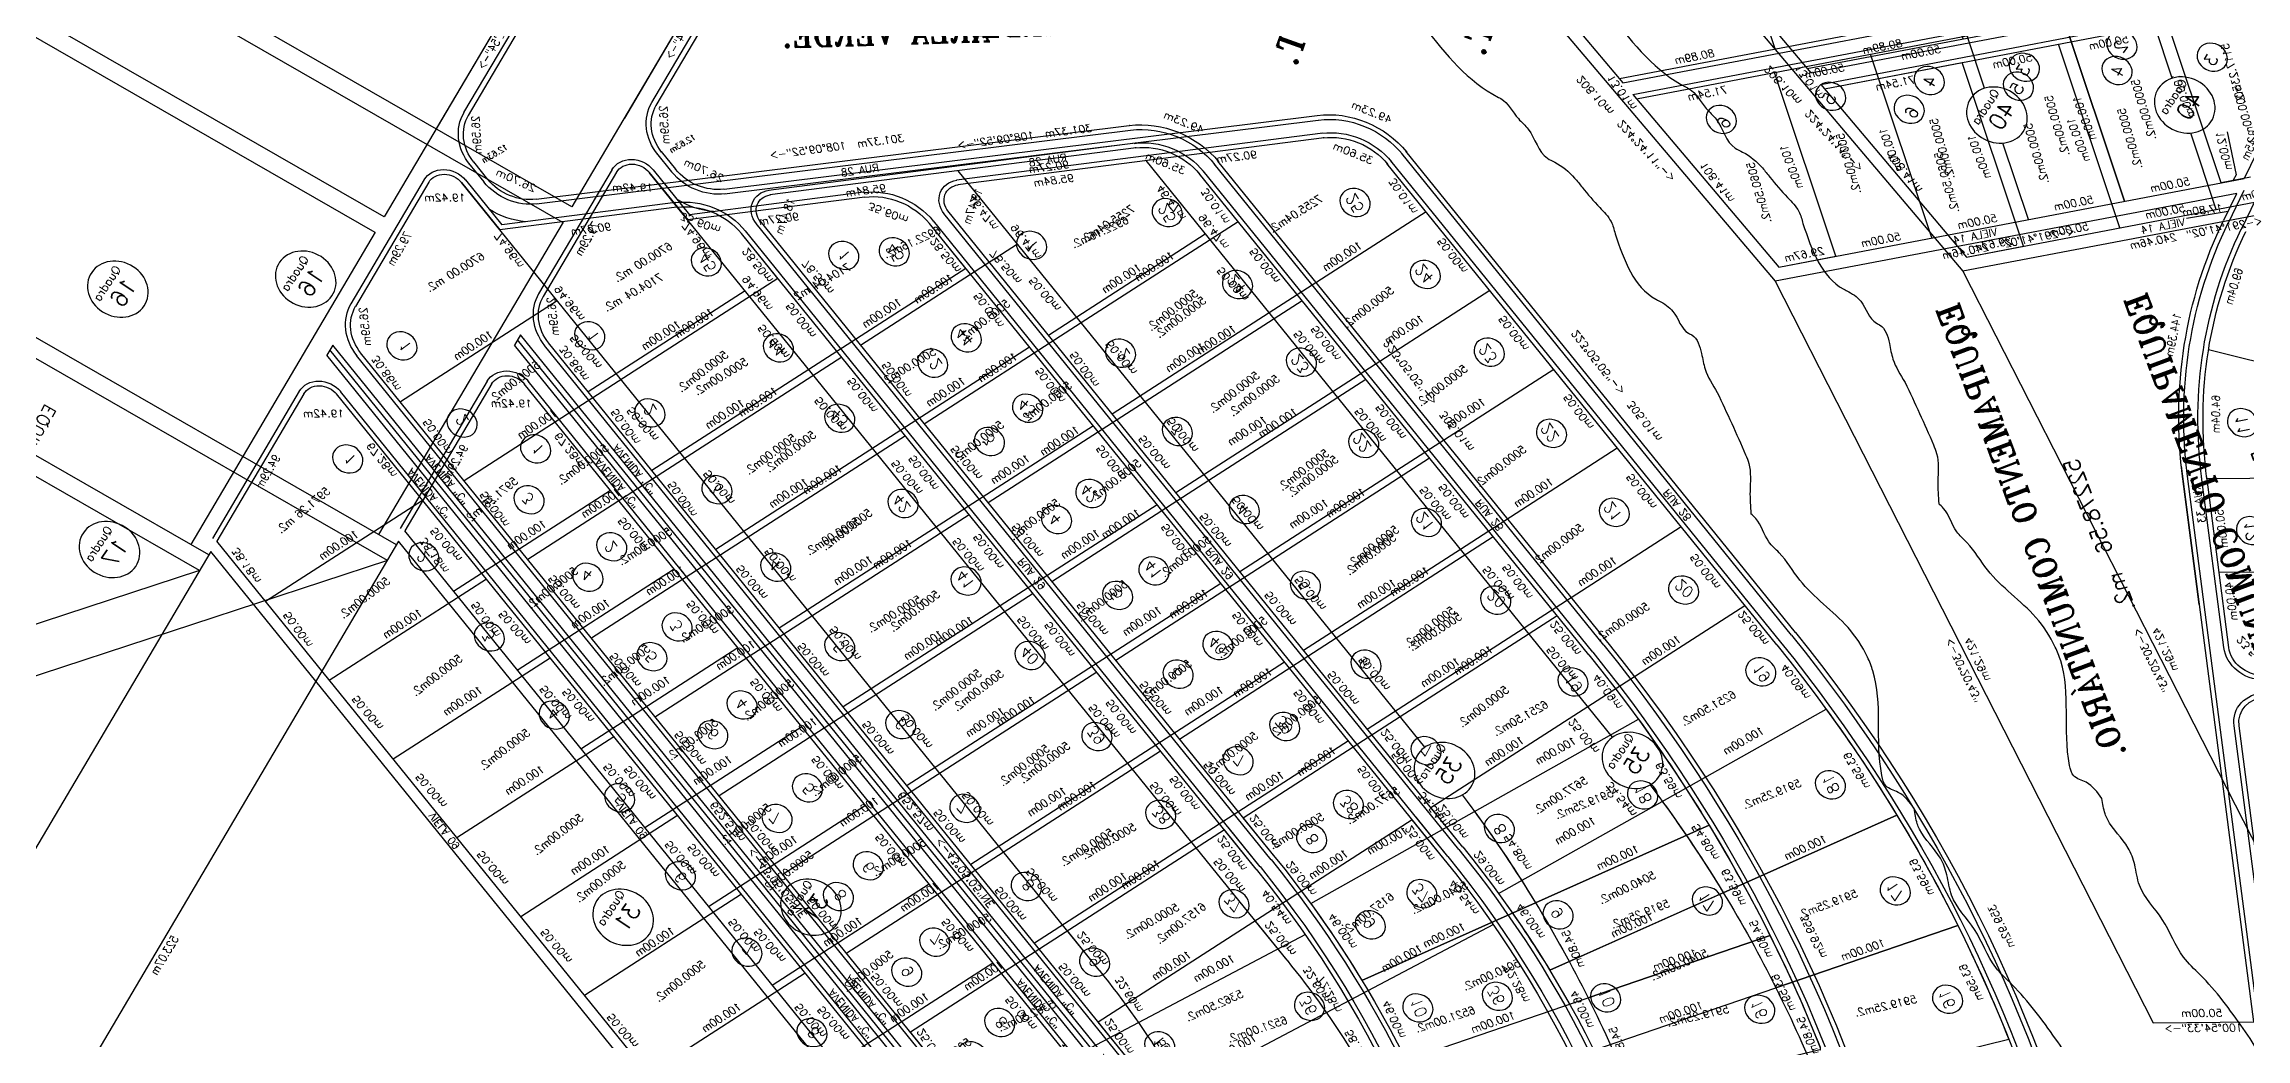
# Model space of a CAD drawing. Extents: x -23785941 to 8798891, y -8418521 to 21897894.
# Drawn here: x 3147011 to 3439344, y 4993012 to 5125031 of the extents above; entities that cross this region are included whole.
import ezdxf
from ezdxf.enums import TextEntityAlignment as Align

# ---------------------------------------------------------------- set-up
doc = ezdxf.new("R2010")
doc.units = 0
doc.header["$MEASUREMENT"] = 0
doc.header["$PDMODE"] = 34
doc.header["$PDSIZE"] = 1
doc.layers.get('0').update_dxf_attribs({"linetype": 'CONTINUOUS'})
for name, color, linetype in [('CALCADA', 3, 'CONTINUOUS'), ('LT', 6, 'CONTINUOUS'), ('REG60_100', 2, 'CONTINUOUS'), ('RUA', 1, 'CONTINUOUS'), ('TER_POLI', 5, 'CONTINUOUS'), ('VEGE', 102, 'CONTINUOUS'), ('VIEWPORT', 7, 'CONTINUOUS')]:
    doc.layers.add(name, color=color, linetype=linetype)
doc.styles.add('1_5MM', font='romans.shx', dxfattribs={"height": 6})
doc.styles.add('1MM', font='romans.shx', dxfattribs={"height": 4})
doc.styles.add('2MM', font='romans.shx', dxfattribs={"height": 8})
doc.styles.add('3MM', font='romans.shx', dxfattribs={"height": 12})

# ---------------------------------------------------------------- blocks, each defined once
blk = doc.blocks.new('A$C3D774E76')
for p, q in [((-24836.9, -1870.9), (-24855.2, -1471.3)), ((-24826.9, -1870.5), (-24845.2, -1470.9)), ((-25047.1, -1870.5), (-25064.9, -1480.9)), ((-25037.2, -1870.1), (-25054.9, -1480.5)), ((-24826.9, -1870.5), (-24653.4, -1722.9)), ((-25037.3, -1870.1), (-24837.4, -1860.9)), ((-25246.9, -1879.6), (-25047.1, -1870.5)), ((-25246.9, -1879.6), (-25103.9, -1873.1)), ((-24940.1, -1875.6), (-24845.8, -1871.3)), ((-24660.7, -2244.1), (-24845.8, -1871.3)), ((-24647.3, -2257.5), (-24839.2, -1871)), ((-25460.3, -1899.4), (-25118.1, -1883.8)), ((-25075.5, -1881.8), (-24995.9, -1878.2)), ((-25075.5, -1881.8), (-25075.3, -1881.8)), ((-25036.7, -1880.1), (-25036.7, -1879.9)), ((-24995.9, -1878.2), (-24996.1, -1878.2)), ((-25096.9, -1896.3), (-25091.9, -1906.3)), ((-25096.9, -1896.3), (-25091.9, -1906.3)), ((-24861.3, -2343.7), (-25083.7, -1895.8)), ((-25083.7, -1895.8), (-25070.3, -1922.8)), ((-25083.7, -1895.8), (-25083.7, -1895.9)), ((-24771.7, -2299.2), (-24974.6, -1890.7)), ((-24974.6, -1890.7), (-24974.5, -1890.9)), ((-24750.2, -2288.6), (-24948.3, -1889.6)), ((-24828.8, -1905.5), (-24918.4, -1950)), ((-25050.3, -1963.1), (-24960.8, -1918.6)), ((-25126.7, -1993.3), (-25070.3, -1922.8)), ((-25094.6, -1931.5), (-25282.2, -2168.3)), ((-24806.5, -1950.3), (-24896.1, -1994.8)), ((-25117.6, -2052.3), (-24938.5, -1963.4)), ((-24784.3, -1995.1), (-24873.9, -2039.6)), ((-25095.4, -2097.1), (-24916.3, -2008.2)), ((-25273.1, -2176.2), (-25156.4, -2030.3)), ((-25156.4, -2030.3), (-25156.5, -2030.5)), ((-24961.6, -2393.5), (-25141.2, -2031.9)), ((-25141.2, -2031.9), (-25141.1, -2032.1)), ((-24950.8, -2388.2), (-25130.3, -2026.8)), ((-25117.6, -2052.3), (-25130.3, -2026.8)), ((-24762.1, -2039.9), (-24851.6, -2084.4)), ((-25073.2, -2141.9), (-24894, -2052.9)), ((-24739.8, -2084.7), (-24829.4, -2129.1)), ((-25050.9, -2186.7), (-24871.8, -2097.7)), ((-25053.6, -2433), (-25216.4, -2105.3)), ((-25106.1, -2102.5), (-25195.7, -2146.9)), ((-24717.6, -2129.4), (-24807.2, -2173.9)), ((-25195.7, -2146.9), (-25195.7, -2146.9)), ((-25083.9, -2147.2), (-25173.5, -2191.7)), ((-25028.7, -2231.5), (-24849.6, -2142.5)), ((-25273.1, -2176.2), (-25272.8, -2175.8)), ((-24695.3, -2174.2), (-24784.9, -2218.7)), ((-25173.5, -2191.7), (-25263, -2236.2)), ((-25061.7, -2192), (-25151.2, -2236.5)), ((-25006.4, -2276.2), (-24827.3, -2187.3)), ((-25151.5, -2487.8), (-25287.4, -2214.1)), ((-25287.4, -2214.1), (-25287.1, -2214.7)), ((-25140.7, -2482.5), (-25276.6, -2208.8)), ((-25276.6, -2208.8), (-25276.4, -2209.3)), ((-25151.2, -2236.5), (-25240.8, -2281)), ((-25039.4, -2236.8), (-25129, -2281.3)), ((-24984.2, -2321), (-24805.1, -2232.1)), ((-24962, -2365.8), (-24782.8, -2276.8)), ((-24771.7, -2299.2), (-24782.8, -2276.8)), ((-25459.2, -2290.2), (-25371, -2478.7)), ((-25129, -2281.3), (-25218.6, -2325.8)), ((-25017.2, -2281.6), (-25106.7, -2326.1)), ((-25484.7, -2427), (-25632.9, -2292.7)), ((-25464, -2295.4), (-25429.2, -2369.5)), ((-24931.5, -2423.8), (-24760.1, -2320.5)), ((-24861.3, -2343.7), (-24872.4, -2321.3)), ((-25106.7, -2326.1), (-25196.3, -2370.5)), ((-24994.9, -2326.4), (-25084.5, -2370.8)), ((-25430.4, -2367.1), (-25669.7, -2631.1)), ((-25084.5, -2370.8), (-25174.1, -2415.3)), ((-24972.7, -2371.1), (-25062.3, -2415.6)), ((-24961.6, -2393.5), (-24972.7, -2371.1)), ((-24953.1, -2389.3), (-24964.2, -2366.9)), ((-24950.8, -2388.2), (-24962, -2365.8)), ((-25424.9, -2378.9), (-25576.6, -2546.2)), ((-25424.9, -2378.9), (-25472.9, -2431.9)), ((-25426, -2376.4), (-25378.9, -2477.1)), ((-25424.9, -2378.9), (-25424.9, -2378.9)), ((-25062.3, -2415.6), (-25151.8, -2460.1)), ((-25062.3, -2415.6), (-25151.8, -2460.1)), ((-24948, -2419.1), (-25034.9, -2468.5)), ((-25398.8, -2499), (-25472.9, -2431.9)), ((-24923.5, -2458.1), (-25088.1, -2571.7)), ((-25005.8, -2514.9), (-24923.5, -2458.1)), ((-25432.4, -2536), (-25506.5, -2468.9)), ((-25378.9, -2477.1), (-25541.2, -2656.1)), ((-25531.9, -2656.3), (-25371, -2478.7)), ((-25378.9, -2477.1), (-25398.8, -2499)), ((-25371, -2478.7), (-25105, -2805.4)), ((-24895.8, -2494.7), (-25049.7, -2622.4)), ((-25518.9, -2525.1), (-25540.1, -2506)), ((-25499.5, -2610.1), (-25573.7, -2543)), ((-25573.7, -2543), (-25499.5, -2610.1)), ((-25466, -2573.1), (-25496.8, -2545.2)), ((-25466, -2573.1), (-25496.8, -2545.2)), ((-25533.1, -2647.2), (-25607.2, -2580.1)), ((-25559.7, -2638.5), (-25541, -2651.9)), ((-25507, -2640.4), (-25521, -2656.5)), ((-25543.4, -2658.5), (-25533.1, -2647.2)), ((-25580.6, -2655.2), (-25541.2, -2656.1)), ((-25541, -2651.9), (-25537.6, -2651.8)), ((-25515.5, -2656.7), (-25531.9, -2656.3)), ((-25473.2, -2769.6), (-25448.2, -2679.1)), ((-25131, -2848.1), (-25384.4, -2693.4)), ((-25321.3, -2731.8), (-25378.5, -2696.8)), ((-25489, -2877.8), (-25384.7, -2707.1)), ((-25307.9, -2754), (-25385.6, -2706.6)), ((-25446.3, -2903.8), (-25342.1, -2733.2)), ((-25124.9, -2865.8), (-25272.1, -2775.9)), ((-25105, -2805.4), (-25131, -2848.1))]:
    blk.add_line(p, q)
at = {"color": 5}
blk.add_line((-24971.3, -1877.1), (-24964.8, -1876.8), dxfattribs=at)
at = {"color": 100}
for p, q in [((-24763.7, -2295.2), (-24971.3, -1877.1)), ((-24761, -2293.9), (-24968.1, -1876.9)), ((-24758.3, -2292.6), (-24964.8, -1876.8))]:
    blk.add_line(p, q, dxfattribs=at)
at = {"color": 3}
for p, q in [((-25128.7, -1991.7), (-25073.3, -1922.5)), ((-25092.4, -1932.7), (-25280.2, -2169.8)), ((-25275.1, -2174.7), (-25158.3, -2028.7))]:
    blk.add_line(p, q, dxfattribs=at)
for points in [[(-25034.9, -2468.5), (-25121.9, -2517.9, 0.021989), (-25088.1, -2571.7), (-25005.8, -2514.9, -0.021989)], [(-25005.8, -2514.9), (-25088.1, -2571.7, 0.021989), (-25049.7, -2622.4), (-24972.7, -2558.6, -0.021989)], [(-24972.7, -2558.6), (-25049.7, -2622.4, 0.021989), (-25007, -2669.5), (-24936, -2599.2, -0.021989)]]:
    blk.add_lwpolyline(points, format="xyb", close=True)
at = {"color": 5}
for centre in [(-24761.3, -1749.4), (-24943.7, -1772.9), (-24765.6, -2128.6), (-25047.3, -2446.6), (-25509, -2536.4)]:
    blk.add_circle(centre, 15, dxfattribs=at)
for centre in [(-24988.6, -1906.8), (-24919.4, -1908.9), (-24966.2, -1949.7), (-24891, -1963.2), (-24945.8, -1995.4), (-24868.5, -2009), (-25107.4, -2018.1), (-24922.9, -2037.8), (-24846.9, -2054.1), (-25145.7, -2075.3), (-25083.8, -2068), (-24900.4, -2082.8), (-24823.1, -2100.5), (-25065, -2109.9), (-24877.8, -2126.2), (-25115.7, -2137.3), (-24800.5, -2143.8), (-25039.5, -2155.9), (-25091.9, -2179), (-24853.3, -2172.3), (-24780.1, -2189.2), (-25017.7, -2200.1), (-25249.3, -2203.9), (-24830.7, -2215.9), (-25070.9, -2225), (-24997.6, -2244), (-24757.4, -2234.9), (-25232.1, -2249.9), (-24811.2, -2261.9), (-25049.4, -2268), (-25210.4, -2294.5), (-24975, -2290.6), (-24786.9, -2308.4), (-25026.3, -2311.4), (-25186.6, -2339.2), (-24953.2, -2335.2), (-24999.3, -2356.3), (-25164, -2383.6), (-24928.3, -2386.4), (-24980, -2405), (-25436.5, -2419.7), (-25143.7, -2430.5), (-24897.4, -2441.5), (-24952.8, -2449.3), (-25475.7, -2461.2), (-25123.4, -2481.7), (-24924.3, -2488.1), (-25508.6, -2499.8), (-25539.4, -2537.5), (-25085.9, -2536.6), (-25575.1, -2574.2), (-25050.6, -2587.9), (-25011, -2634.4), (-25421.3, -2709.8), (-25370.8, -2737.7)]:
    blk.add_circle(centre, 7.5)
for centre, radius, start, end in [((-24939.5, -1885.4), 9.78, 92.6137, 206.4106), ((-25117.4, -1906.8), 23, 26.4106, 92.6147), ((-25074.9, -1891.6), 9.78, 92.6137, 206.4106), ((-24995.1, -1901.2), 23, 26.4106, 92.613), ((-25113.1, -1916.8), 23.6, 321.619, 26.4106), ((-25102.2, -2012.9), 31.3, 141.3305, 206.4106), ((-25149.3, -2036.2), 9.21, 26.4106, 141.3305), ((-25248.3, -2195.4), 43.4, 141.3305, 206.4106), ((-25248.3, -2195.4), 31.3, 141.3305, 206.4106), ((-24493.1, -2160.8), 411.1, 206.4106, 222.7022), ((-24493.1, -2160.8), 523.1, 206.4106, 234.2375), ((-24493.1, -2160.8), 511.1, 206.4106, 270.4345), ((-24493.1, -2160.8), 523.1, 209.587, 214.6256), ((-24493.1, -2160.8), 623.1, 208.6503, 214.6256), ((-24493.1, -2160.8), 735.1, 206.4106, 234.4629), ((-24493.1, -2160.8), 723.1, 206.4106, 232.5433), ((-25521.6, -2931.2), 274.6, 58.5862, 88.7084), ((-25521.6, -2931.2), 262.6, 58.5862, 88.7084), ((-25315.7, -2766.8), 15, 328.5862, 58.5862), ((-25279.9, -2788.7), 15, 58.5862, 148.5862)]:
    blk.add_arc(centre, radius, start, end)
at = {"color": 3}
for centre, radius, start, end in [((-25102.2, -2012.9), 33.8, 141.3305, 206.4106), ((-25149.3, -2036.2), 11.7, 26.4106, 141.3305)]:
    blk.add_arc(centre, radius, start, end, dxfattribs=at)
at = {"color": 140}
for points, start_tangent in [([(-25405.9, -2272.1), (-25390.3, -2319.6), (-25390.3, -2320.9), (-25385, -2332.9), (-25382.3, -2339.5), (-25373, -2354.1), (-25373, -2358.1), (-25370.3, -2370.1), (-25367.7, -2375.4), (-25362.3, -2387.4), (-25358.3, -2395.4), (-25353.4, -2399.8)], (-0.379817, 0.925062)), ([(-25353.4, -2399.8), (-25331.8, -2431.8), (-25331.8, -2433.5), (-25330.2, -2441.8), (-25323.5, -2453.4), (-25323.5, -2455.1), (-25316.9, -2463.4), (-25310.2, -2468.4), (-25301.9, -2478.8)], (-0.545978, 0.837799)), ([(-25148.6, -2655.6), (-25152.5, -2645.2), (-25152.5, -2638.5), (-25156.6, -2634.4), (-25205.4, -2607.3), (-25210.8, -2601.9), (-25220.3, -2587), (-25231.2, -2555.8), (-25239.3, -2540.9), (-25242, -2534.1), (-25250.1, -2523.3), (-25251.1, -2520.2)], (0.603856, -0.797093)), ([(-25045.9, -2796), (-25063.4, -2780.3), (-25072.2, -2767.2), (-25087.5, -2736.7), (-25091.8, -2725.8), (-25104.9, -2708.3), (-25115.8, -2690.9), (-25124.6, -2684.3), (-25131.1, -2677.8), (-25139.9, -2662.5), (-25142, -2660.3), (-25148.6, -2655.6)], (0.590283, -0.807196))]:
    blk.add_spline(points, degree=3, dxfattribs=dict(at, start_tangent=start_tangent))
at = {"color": 140, "end_tangent": (0.979341, -0.202217)}
blk.add_spline([(-25301.9, -2478.8), (-25278.6, -2504.8), (-25275.2, -2508.1), (-25261.9, -2514.8), (-25251.1, -2520.2)], degree=3, dxfattribs=at)
for p in [(-25118.1, -1883.8), (-25096.9, -1896.3), (-25126.7, -1993.3), (-25130.3, -2026.8), (-25272.8, -2175.8), (-25276.4, -2209.3), (-24861.3, -2343.7), (-24961.6, -2393.5), (-24950.8, -2388.2), (-25140.7, -2482.5), (-25515.5, -2656.7), (-25515.7, -2668.7), (-25378.5, -2696.8)]:
    blk.add_point(p)
at = {"layer": 'CALCADA'}
for p, q in [((-25075.6, -1879.3), (-24996, -1875.6)), ((-24971.3, -1877.1), (-24964.8, -1876.8)), ((-24940.2, -1873.1), (-24845.9, -1868.8)), ((-25460.4, -1896.8), (-25118.4, -1881.2)), ((-25094.9, -1894.6), (-25089.7, -1905.2)), ((-25086, -1896.9), (-25073.3, -1922.5)), ((-24769.5, -2298.1), (-24972.3, -1889.6)), ((-24752.5, -2289.7), (-24950.6, -1890.7)), ((-24959.3, -2392.4), (-25138.9, -2030.8)), ((-24953.1, -2389.3), (-25132.6, -2027.9)), ((-25149.2, -2486.7), (-25285.2, -2213)), ((-25143, -2483.6), (-25278.9, -2209.9)), ((-25429.2, -2369.5), (-25667.8, -2632.8)), ((-25426, -2376.4), (-25578.4, -2544.5)), ((-25515.5, -2659.2), (-25535.4, -2658.7)), ((-25515.7, -2666.2), (-25552.1, -2665.3)), ((-25306.6, -2751.9), (-25384.3, -2704.4)), ((-25322.6, -2733.9), (-25379.8, -2699)), ((-25119.7, -2857.8), (-25322.6, -2733.9)), ((-25152.1, -2846.3), (-25270.8, -2773.8))]:
    blk.add_line(p, q, dxfattribs=at)
for centre, radius, start, end in [((-24995.1, -1901.2), 25.5, 26.4106, 92.613), ((-24939.5, -1885.4), 12.3, 92.6137, 206.4106), ((-25117.4, -1906.8), 25.5, 26.4106, 92.6147), ((-25074.9, -1891.6), 12.3, 92.6137, 206.4106), ((-25113.1, -1916.8), 26.1, 321.619, 26.4106), ((-25113.1, -1916.8), 35.6, 334.7594, 4.8228), ((-25248.3, -2195.4), 40.9, 141.3305, 206.4106), ((-25248.3, -2195.4), 33.8, 141.3305, 206.4106), ((-24493.1, -2160.8), 520.6, 206.4106, 234.2375), ((-24493.1, -2160.8), 513.6, 206.4106, 270.4345), ((-24493.1, -2160.8), 732.6, 206.4106, 233.2346), ((-24493.1, -2160.8), 725.6, 206.4106, 232.5433), ((-25521.6, -2931.2), 272.1, 58.5862, 88.7084), ((-25521.6, -2931.2), 265.1, 58.5862, 88.7084), ((-25315.7, -2766.8), 17.5, 328.5862, 58.5862), ((-25279.9, -2788.7), 17.5, 58.5862, 148.5862)]:
    blk.add_arc(centre, radius, start, end, dxfattribs=at)
at = {"layer": 'TER_POLI'}
blk.add_line((-24839.2, -1871), (-24315.4, -1847.1), dxfattribs=at)
at = {"layer": 'VIEWPORT'}
for p in [(-24940.1, -1875.6), (-25075.5, -1881.8), (-24996.1, -1878.2), (-25083.7, -1895.8), (-24974.5, -1890.9), (-24948.3, -1889.8), (-25091.9, -1906.3), (-25094.6, -1931.5), (-25156.4, -2030.3), (-25141.1, -2032.1), (-25282.2, -2168.3), (-25287.1, -2214.7), (-25151.5, -2487.8), (-25385.6, -2706.6), (-25307.9, -2754), (-25272.1, -2775.9)]:
    blk.add_point(p, dxfattribs=at)
at = {"color": 1, "style": '1MM'}
for s, rotation, p in [('156%%d52\'54"->', 2.6137, (-25164, -1879.3)), ('652.57m  <-43%%d05\'05"NE ', 296.4106, (-24827.5, -2174.8))]:
    blk.add_text(s, height=4, rotation=rotation, dxfattribs=at).set_placement(p, align=Align.MIDDLE)
at = {"style": '1MM'}
blk.add_text('80.89m', height=4, rotation=47.8115, dxfattribs=at).set_placement((-25460.5, -2394.4), align=Align.MIDDLE)
at = {"color": 1, "char_height": 4, "attachment_point": 1, "rotation": 5.0339, "style": '1MM'}
for insert in [(-24772.4, -1742.4), (-24954.8, -1765.9), (-24778, -2120.2), (-25059.7, -2438.2), (-25521.2, -2528.6)]:
    blk.add_mtext('Quadra', dxfattribs=dict(at, insert=insert))
at = {"color": 1, "char_height": 8, "width": 20.682, "attachment_point": 1, "rotation": 5.0339, "style": '2MM'}
for s, insert in [('17', (-24769.5, -1749.2)), ('16', (-24951.9, -1772.7)), ('31', (-24775.1, -2127)), ('35', (-25056.8, -2445)), ('40', (-25518.3, -2535.3))]:
    blk.add_mtext(s, dxfattribs=dict(at, insert=insert))
at = {"attachment_point": 1}
for s, insert, char_height, width, rotation, style in [('1', (-24987.6, -1905), 6, 1.625, 298.9035, '1_5MM'), ('1', (-24917.8, -1906.9), 6, 1.625, 289.8998, '1_5MM'), ('2', (-24966.3, -1945.6), 6, 11.198, 303.1307, '1_5MM'), ('2', (-24889, -1959.6), 6, 11.198, 297.4933, '1_5MM'), ('3', (-24944.1, -1991.5), 6, 7.465, 290.7177, '1_5MM'), ('3', (-24867.6, -2004.9), 6, 7.465, 303.6158, '1_5MM'), ('45', (-25107.4, -2013.2), 6, 3.251, 303.312, '1_5MM'), ('VIELA 09', (-24765.3, -2022.8), 4, 603.212, 298.0798, '1MM'), ('4', (-24921.4, -2033.9), 6, 5.226, 284.2322, '1_5MM'), ('4', (-24845.8, -2050.2), 6, 5.226, 299.0083, '1_5MM'), ('44', (-25082.8, -2061.6), 6, 3.251, 294.2749, '1_5MM'), ('1', (-25144, -2072.3), 6, 1.625, 294.0727, '1_5MM'), ('5', (-24898, -2079.6), 6, 8.212, 290.9328, '1_5MM'), ('5', (-24820.7, -2098.2), 6, 8.212, 289.7086, '1_5MM'), ('43', (-25063.4, -2104.3), 6, 3.251, 285.7864, '1_5MM'), ('6', (-24876.1, -2123.1), 6, 3.942, 290.0962, '1_5MM'), ('2', (-25114.4, -2135.5), 6, 11.198, 299.766, '1_5MM'), ('42', (-25038.5, -2149.8), 6, 3.251, 297.8058, '1_5MM'), ('6', (-24798.3, -2140.9), 6, 3.942, 300.7097, '1_5MM'), ('7', (-24851.3, -2168.2), 6, 3.942, 293.3101, '1_5MM'), ('3', (-25090.9, -2175.3), 6, 7.465, 293.2471, '1_5MM'), ('7', (-24780.6, -2186), 6, 3.942, 295.5863, '1_5MM'), ('25', (-25248.8, -2198.5), 6, 1.625, 302.8533, '1_5MM'), ('41', (-25017.6, -2194), 6, 3.251, 298.3071, '1_5MM'), ('8', (-24830, -2213.3), 6, 4.927, 293.7858, '1_5MM'), ('4', (-25068.7, -2221), 6, 5.226, 295.512, '1_5MM'), ('8', (-24755.7, -2232.6), 6, 4.927, 289.4725, '1_5MM'), ('24', (-25231.3, -2243.9), 6, 3.251, 295.8189, '1_5MM'), ('40', (-24996.2, -2238.5), 6, 3.251, 289.7816, '1_5MM'), ('5', (-25047.9, -2264.1), 6, 8.212, 300.1176, '1_5MM'), ('9', (-24810.4, -2258.7), 6, 7.631, 305.7999, '1_5MM'), ('23', (-25208.7, -2288.9), 6, 3.251, 296.6751, '1_5MM'), ('39', (-24974.9, -2284.7), 6, 3.251, 297.6489, '1_5MM'), ('6', (-25024.6, -2307.6), 6, 3.942, 291.6432, '1_5MM'), ('10', (-24787.3, -2303.6), 6, 2.438, 296.7945, '1_5MM'), ('38', (-24952, -2330.3), 6, 3.251, 291.2136, '1_5MM'), ('22', (-25186, -2332.9), 6, 2.438, 299.586, '1_5MM'), ('7', (-24998.2, -2353.6), 6, 3.942, 296.7827, '1_5MM'), ('21', (-25163.4, -2377.4), 6, 7.631, 297.7156, '1_5MM'), ('37', (-24927.8, -2380.5), 6, 2.438, 294.775, '1_5MM'), ('8', (-24978.3, -2402.1), 6, 4.927, 301.7305, '1_5MM'), ('6', (-25438.8, -2418.6), 6, 3.942, 1.6759, '1_5MM'), ('20', (-25142.9, -2425.3), 6, 4.927, 285.9715, '1_5MM'), ('36', (-24897.8, -2435.3), 6, 3.251, 306.3906, '1_5MM'), ('9', (-24951.9, -2445.2), 6, 7.631, 302.9097, '1_5MM'), ('5', (-25477.2, -2458.1), 6, 8.212, 0.0702, '1_5MM'), ('19', (-25122.5, -2476.9), 6, 3.942, 298.9882, '1_5MM'), ('10', (-24925.8, -2482.9), 6, 2.438, 313.8275, '1_5MM'), ('4', (-25511.7, -2497.3), 6, 5.226, 1.9776, '1_5MM'), ('3', (-25541.1, -2534.7), 6, 7.465, 2.8532, '1_5MM'), ('18', (-25087, -2531.1), 6, 3.942, 308.5223, '1_5MM'), ('VIELA 14', (-25453.7, -2561.2), 4, 603.212, 47.0587, '1MM'), ('2', (-25577.5, -2571.1), 6, 11.198, 6.5852, '1_5MM'), ('17', (-25050.3, -2582.4), 6, 8.212, 302.0537, '1_5MM'), ('16', (-25011.7, -2628.5), 6, 5.226, 310.6135, '1_5MM'), ('11', (-25422.6, -2705), 6, 3.251, 325.4042, '1_5MM'), ('12', (-25373.2, -2732.4), 6, 3.251, 328.049, '1_5MM')]:
    blk.add_mtext(s, dxfattribs=dict(at, insert=insert, char_height=char_height, width=width, rotation=rotation, style=style))
at = {"layer": 'LT', "style": '2MM'}
blk.add_text('52278.56  m2.', height=8, rotation=315.3748, dxfattribs=at).set_placement((-25334.5, -2677.8), align=Align.BOTTOM_CENTER)
at = {"layer": 'LT', "width": 664.18, "attachment_point": 1}
for insert, char_height, rotation, style in [((-24816.6, -1689.5), 6, 1.4413, '1_5MM'), ((-25398.7, -2553.5), 12, 315.884, '3MM')]:
    blk.add_mtext('\\Fromant.shx;EQUIPAMENTO COMUNITÁRIO.', dxfattribs=dict(at, insert=insert, char_height=char_height, rotation=rotation, style=style))
at = {"layer": 'REG60_100', "style": '1MM'}
for s, height, rotation, p in [('523.07m', 4, 2.6136, (-24576.9, -1863.2)), ('94.29m', 4, 2.6131, (-24892.7, -1877.5)), ('26.59m', 4, 332.2849, (-25110.6, -1891.7)), ('19.42m', 4, 59.512, (-25072.2, -1892.3)), ('79.29m', 4, 2.6137, (-25035.5, -1884)), ('26.59m', 4, 329.5117, (-24988.4, -1886.8)), ('19.42m', 4, 59.512, (-24935.6, -1888.6)), ('38.18m', 4, 299.9912, (-24841.3, -1889.5)), ('30.86m', 4, 299.5353, (-24971, -1906.4)), ('12.63m', 3, 28.6592, (-25106.5, -1903.6)), ('26.70m', 4, 86.7328, (-25098.8, -1918.7)), ('67.28m', 4, 297.3668, (-24927.4, -1923.8)), ('100.00m', 4, 26.4106, (-24875.3, -1924.2)), ('50.00m', 4, 299.9912, (-24823.1, -1925.8)), ('74.96m', 4, 299.7213, (-25062.5, -1931.4)), ('100.00m', 4, 26.4106, (-25007.3, -1937.2)), ('100.00m', 4, 26.4106, (-25007.3, -1937.2)), ('50.00m', 4, 299.9912, (-24953.1, -1942.5)), ('90.27m', 4, 51.3304, (-25094.2, -1961.6)), ('94.96m', 4, 297.3668, (-25052, -1969.1)), ('50.00m', 4, 294.287, (-24902.6, -1970.1)), ('100.00m', 4, 26.4106, (-24853.1, -1969)), ('50.00m', 4, 295.0783, (-24800.2, -1974.1)), ('50.00m', 4, 294.287, (-25032.6, -1986.8)), ('100.00m', 4, 26.4106, (-24985.1, -1982)), ('50.00m', 4, 299.9912, (-24932.2, -1982.9)), ('35.60m', 4, 261.8233, (-25124.9, -2006.8)), ('50.00m', 4, 294.287, (-24879.4, -2017.9)), ('100.00m', 4, 26.4106, (-24830.7, -2011.9)), ('50.00m', 4, 295.0783, (-24778.4, -2018.6)), ('100.00m', 4, 26.4106, (-25074.6, -2026.5)), ('50.00m', 4, 294.287, (-25011.7, -2027.2)), ('100.00m', 4, 26.4106, (-24962.8, -2026.8)), ('50.00m', 4, 295.0783, (-24909.3, -2031.1)), ('28.50m', 4, 296.4106, (-25118.7, -2040.9)), ('18.47m', 4, 353.8706, (-25149.8, -2041.4)), ('50.00m', 4, 294.287, (-24857.6, -2062.4)), ('100.00m', 4, 26.4106, (-24807.7, -2056)), ('50.00m', 4, 295.0783, (-24756.2, -2062.1)), ('95.84m', 4, 51.3304, (-25183.3, -2070.4)), ('78.50m', 4, 294.2613, (-25128.4, -2069.2)), ('50.00m', 4, 298.0511, (-25102.9, -2071.7)), ('100.00m', 4, 26.4106, (-25052.4, -2071.3)), ('50.00m', 4, 295.4273, (-25000.3, -2073.9)), ('100.00m', 4, 26.4106, (-24941.4, -2071.6)), ('50.00m', 4, 295.0783, (-24887, -2074.6)), ('50.00m', 4, 294.287, (-24835.4, -2105.9)), ('100.00m', 4, 26.4106, (-24785.4, -2101.8)), ('50.00m', 4, 295.0783, (-24734.4, -2106.6)), ('50.00m', 4, 298.0511, (-25081.9, -2114.6)), ('50.00m', 4, 295.4273, (-24977.9, -2117.4)), ('50.00m', 4, 295.0783, (-24865.3, -2119.7)), ('46.47m', 4, 298.8321, (-25202.2, -2125.5)), ('100.00m', 4, 26.4106, (-25152.7, -2121.1)), ('50.00m', 4, 299.9912, (-25098.4, -2125.7)), ('100.00m', 4, 26.4106, (-25031, -2116.1)), ('100.00m', 4, 26.4106, (-24922.8, -2118.2)), ('90.27m', 4, 51.3304, (-25241.6, -2143.3)), ('96.47m', 4, 297.2138, (-25198.8, -2150.2)), ('50.00m', 4, 294.287, (-24813.6, -2150.4)), ('100.00m', 4, 26.4106, (-24762, -2147.6)), ('50.00m', 4, 298.0511, (-25059.6, -2158)), ('50.00m', 4, 295.0783, (-24709.9, -2153.8)), ('50.00m', 4, 294.287, (-25178, -2170)), ('100.00m', 4, 26.4106, (-25130.5, -2165.9)), ('100.00m', 4, 26.4106, (-25012.3, -2162.7)), ('50.00m', 4, 295.4273, (-24956.2, -2162.5)), ('100.00m', 4, 26.4106, (-24900.9, -2161.8)), ('50.00m', 4, 295.0783, (-24840.4, -2169.8)), ('50.00m', 4, 295.0783, (-25075.6, -2174)), ('49.23m', 4, 83.8706, (-25297.8, -2190.9)), ('35.60m', 4, 83.8706, (-25273, -2192.2)), ('50.00m', 4, 298.0511, (-25037.8, -2203.2)), ('50.00m', 4, 294.287, (-24789.1, -2197.6)), ('100.00m', 4, 26.4106, (-24741.9, -2192.9)), ('100.00m', 4, 26.4106, (-25220, -2210.4)), ('100.00m', 4, 26.4106, (-25110.4, -2208.8)), ('100.00m', 4, 26.4106, (-24990.5, -2206.2)), ('50.00m', 4, 295.4273, (-24931.3, -2212.6)), ('100.00m', 4, 26.4106, (-24877.8, -2205.8)), ('50.00m', 4, 295.0783, (-24818.1, -2213.2)), ('30.01m', 4, 300.9284, (-25264.6, -2223.1)), ('50.00m', 4, 295.4273, (-25166.5, -2216.8)), ('50.00m', 4, 295.0783, (-25053.2, -2217.4)), ('50.00m', 4, 294.287, (-24767.3, -2242.1)), ('50.00m', 4, 298.0511, (-25248.1, -2257.5)), ('100.00m', 4, 26.4106, (-25200, -2253.2)), ('100.00m', 4, 26.4106, (-25085.5, -2253.5)), ('50.00m', 4, 298.0511, (-25012.9, -2253.2)), ('100.00m', 4, 26.4106, (-24967.3, -2250.3)), ('50.00m', 4, 295.4273, (-24909, -2256)), ('100.00m', 4, 26.4106, (-24851.6, -2250.7)), ('50.00m', 4, 295.0783, (-24797.1, -2257.5)), ('50.00m', 4, 295.4273, (-25144.2, -2260.2)), ('50.00m', 4, 295.0783, (-25031.5, -2262.6)), ('25.00m', 4, 300.4525, (-24781, -2289.1)), ('50.00m', 4, 298.0511, (-24990.6, -2296.7)), ('100.00m', 4, 26.4106, (-24941.2, -2295.2)), ('100.00m', 4, 26.4106, (-24829.4, -2295.5)), ('50.00m', 4, 298.0511, (-25225.8, -2300.9)), ('100.00m', 4, 26.4106, (-25175, -2298)), ('50.00m', 4, 295.4273, (-25122.4, -2305.4)), ('100.00m', 4, 26.4106, (-25063.7, -2300.2)), ('50.00m', 4, 295.0783, (-25008.6, -2307.2)), ('50.00m', 4, 295.4273, (-24888, -2300.3)), ('50.00m', 4, 298.0511, (-24969.6, -2340.9)), ('25.00m', 4, 295.5153, (-24870.1, -2336.2)), ('50.00m', 4, 298.0511, (-25204, -2346.1)), ('100.00m', 4, 26.4106, (-25153.3, -2344.7)), ('50.00m', 4, 295.4273, (-25099.5, -2350)), ('100.00m', 4, 26.4106, (-25041.5, -2345)), ('50.00m', 4, 295.0783, (-24985.7, -2352.4)), ('100.00m', 4, 26.4106, (-24919, -2340)), ('100.00m', 4, 30.6217, (-24805.9, -2341.3)), ('32.60m', 4, 302.9091, (-24857, -2361.9)), ('13.01m', 4, 299.0241, (-25424.2, -2371.3)), ('25.00m', 4, 296.4107, (-24971.2, -2383.8)), ('25.00m', 4, 299.2142, (-24952.3, -2374.5)), ('50.00m', 4, 298.0511, (-25181.1, -2390.7)), ('100.00m', 4, 26.4106, (-25131.1, -2389.5)), ('50.00m', 4, 295.4273, (-25076.6, -2395.2)), ('100.00m', 4, 26.4106, (-25019.3, -2389.8)), ('100.00m', 4, 30.6217, (-24891.9, -2392.3)), ('58.14m', 4, 305.8776, (-24836.3, -2393.7)), ('80.89m', 4, 47.8115, (-25460.5, -2394.4)), ('71.54m', 4, 47.8115, (-25445.9, -2408.1)), ('29.00m', 4, 296.9301, (-24957.7, -2409.6)), ('40.54m', 4, 298.4762, (-24937.2, -2405.4)), ('25.00m', 4, 296.4107, (-25046.7, -2420.6)), ('108.41m', 4, 297.531, (-25404.5, -2432)), ('50.00m', 4, 298.0511, (-25158.2, -2435.8)), ('100.00m', 4, 26.4106, (-25108.8, -2434.3)), ('100.00m', 4, 29.8846, (-24998.6, -2437.9)), ('46.00m', 4, 300.6353, (-24942.5, -2439)), ('72.28m', 4, 308.0049, (-24908.2, -2447.3)), ('50.00m', 4, 47.8115, (-25486.7, -2453.1)), ('34.54m', 4, 296.9301, (-25025.3, -2450.6)), ('100.00m', 4, 315.5188, (-25431, -2460.3)), ('25.00m', 4, 296.4106, (-25142.8, -2468.9)), ('29.67m', 4, 47.7701, (-25391.8, -2485.3)), ('100.00m', 4, 34.6256, (-24966.9, -2483.2)), ('46.00m', 4, 311.6344, (-24912.4, -2480.7)), ('50.00m', 4, 47.8115, (-25520.3, -2490.1)), ('100.00m', 4, 315.5188, (-25464.6, -2498.9)), ('40.09m', 4, 299.3075, (-25127.3, -2498.8)), ('100.00m', 4, 29.6515, (-25085.6, -2489.7)), ('54.80m', 4, 303.1493, (-25025.9, -2496.2)), ('50.00m', 4, 47.8115, (-25418.5, -2514.8)), ('100.00m', 4, 39.6642, (-24936.8, -2523.6)), ('100.00m', 4, 34.6256, (-25049.2, -2540)), ('54.80m', 4, 312.5056, (-24992.6, -2541.4)), ('<-291%%d41\'02"  240.46m', 4, 47.8115, (-25449.5, -2569.9)), ('50.00m', 4, 47.8115, (-25452.1, -2551.9)), ('63.59m', 4, 305.252, (-25099.5, -2544.7)), ('100.00m', 4, 315.5188, (-25529.7, -2574.6)), ('54.80m', 4, 313.6932, (-24957.3, -2582.9)), ('50.00m', 4, 47.8115, (-25485.7, -2588.9)), ('100.00m', 4, 39.6642, (-25013.8, -2587.4)), ('63.59m', 4, 308.8321, (-25063.9, -2596.2)), ('100.00m', 4, 315.5188, (-25565.9, -2611.7)), ('50.00m', 4, 47.8115, (-25519.3, -2626)), ('12.00m', 4, 323.3998, (-25549.3, -2641.4)), ('17.80m', 4, 52.2766, (-25515.2, -2645.5)), ('359.92m', 4, 310.4375, (-25060.2, -2641.2)), ('63.59m', 4, 309.5772, (-25025, -2640.8)), ('39.45m', 4, 358.7084, (-25560.8, -2651.6)), ('421.29m', 4, 312.0634, (-25237.6, -2649.5)), ('144.39m', 4, 346.0149, (-25446.5, -2660.6)), ('69.04m', 4, 351.2301, (-25485.8, -2675.6)), ('64.04m', 4, 336.2792, (-25418.5, -2696.5)), ('50.00m', 4, 328.5862, (-25364, -2724.5)), ('40.00m', 4, 328.5862, (-25330.8, -2744.8)), ('23.56m', 4, 290.963, (-25311.4, -2765.7)), ('50.00m', 4, 58.5862, (-25122.2, -2824.1))]:
    blk.add_text(s, height=height, rotation=rotation, dxfattribs=at).set_placement(p, align=Align.MIDDLE)
for s, rotation, p in [('5971.26 m2.', 20.2834, (-24881.7, -1904.2)), ('6700.00 m2.', 27.8346, (-25036.6, -1915.8)), ('5000.00m2.', 22.2639, (-24854.4, -1949.8)), ('5000.00m2.', 22.2639, (-24998.6, -1965.8)), ('7104.04 m2.', 29.5389, (-25072.1, -1996.3)), ('5000.00m2.', 22.2639, (-24835, -1998)), ('5000.00m2.', 23.3065, (-24975.4, -2013.2)), ('5000.00m2.', 22.2639, (-24816, -2043.4)), ('5000.00m2.', 27.7609, (-25053.4, -2052.5)), ('5000.00m2.', 27.3197, (-24950.9, -2057.9)), ('5000.00m2.', 22.2639, (-24788.1, -2085.1)), ('5000.00m2.', 22.2639, (-25034.8, -2099.1)), (' 6922.16m2.', 34.036, (-25168.8, -2104.8)), ('5000.00m2.', 27.8679, (-24928.7, -2101.5)), ('5000.00m2.', 22.2639, (-24775.8, -2113.7)), ('5000.00m2.', 22.2639, (-25011, -2140.5)), ('5000.00m2.', 22.2639, (-24907.6, -2145)), ('5000.00m2.', 22.2639, (-25148.6, -2152.7)), ('5000.00m2.', 22.2639, (-24747.5, -2169.9)), ('7255.04m2.', 26.8875, (-25227.1, -2183.8)), ('5000.00m2.', 22.2639, (-24988.4, -2187.5)), ('5000.00m2.', 22.2639, (-24888.1, -2190.8)), ('5000.00m2.', 22.2639, (-25124.3, -2197.3)), ('5000.00m2.', 22.2639, (-24724.6, -2222.8)), ('5000.00m2.', 22.2639, (-25200.2, -2235.7)), ('5000.00m2.', 22.2639, (-24965.9, -2232.5)), ('5000.00m2.', 27.3197, (-24863.7, -2235.7)), ('5000.00m2.', 22.2639, (-25104, -2244.3)), ('5000.00m2.', 22.2639, (-24947.6, -2276.9)), ('5000.00m2.', 29.566, (-24844, -2279.7)), ('5000.00m2.', 22.2639, (-25180.7, -2284.6)), ('5000.00m2.', 22.2639, (-25084.5, -2291.2)), ('5000.00m2.', 28.922, (-24925.2, -2321.6)), ('5000.00m2.', 22.2639, (-25156.2, -2327.6)), ('5362.50m2.', 34.7628, (-24818.5, -2325.2)), ('5000.00m2.', 22.2639, (-25059.3, -2333.2)), ('5000.00m2.', 22.2639, (-25132.7, -2369.7)), ('5000.00m2.', 22.2639, (-25034.2, -2373.8)), ('6157.00m2.', 22.3302, (-24903.8, -2370.8)), ('5000.00m2.', 26.5039, (-25111.1, -2414.3)), ('5677.00m2.', 27.3504, (-25010.2, -2426.4)), ('6521.00m2.', 40.3106, (-24870.6, -2426.6)), ('5060.50m2.', 320.0265, (-25412.5, -2454.3)), ('6251.50m2.', 29.9507, (-25090.5, -2470)), ('5040.00m2.', 33.2318, (-24981.8, -2475.2)), ('5000.00m2.', 320.0265, (-25449.6, -2486.1)), ('5040.00m2.', 34.8067, (-24957.3, -2514.6)), ('5000.00m2.', 320.0265, (-25480.8, -2522.7)), ('5919.25m2.', 36.5707, (-25064.4, -2516)), ('5000.00m2.', 320.0265, (-25521.4, -2566.7)), ('5919.25m2.', 37.7002, (-25024.9, -2564.4)), ('5000.00m2.', 320.0265, (-25551.4, -2600.1)), ('5919.25m2.', 45.6077, (-24989.5, -2611.5)), ('5117.23m2.', 320.0265, (-25591.9, -2630.3))]:
    blk.add_text(s, height=4, rotation=rotation, dxfattribs=at).set_placement(p, align=Align.BOTTOM_CENTER)
at = {"layer": 'RUA', "style": '1MM'}
for s, rotation, p in [('301.37m  108%%d09\'52"->', 51.3309, (-25197.4, -2048.3)), ('223%%d05\'05"->  305.01m', 297.2079, (-25226.4, -2356.5)), ('208.10m  224%%d24\'11"->', 292.5168, (-25407.4, -2381.1)), ('<-30%%d20\'43"', 310.1926, (-25228.7, -2646)), ('100%%d54\'33"->', 58.5862, (-25115.4, -2828.2))]:
    blk.add_text(s, height=4, rotation=rotation, dxfattribs=at).set_placement(p, align=Align.MIDDLE)
at = {"layer": 'RUA', "char_height": 4, "attachment_point": 1, "style": '1_5MM'}
for s, insert, width, rotation in [('\\Fromant.shx;AVENIDA "C"', (-24927.9, -1937), 1478.691, 295.1529), ('\\Fromant.shx;AVENIDA "C"', (-24939.1, -1941.4), 1478.691, 295.1529), ('RUA 28', (-25199.4, -2069.6), 808.839, 50.5964), ('RUA 29', (-25040.2, -2217.6), 808.839, 296.5435), ('\\Fromant.shx;AVENIDA "C"', (-24780.7, -2232.9), 1478.691, 294.2427), ('\\Fromant.shx;AVENIDA "C"', (-24791.9, -2237), 1478.691, 294.2427), ('RUA 28', (-25185.8, -2399.9), 808.839, 296.3424), ('RUA 33', (-25378.3, -2701.9), 808.839, 326.6848)]:
    blk.add_mtext(s, dxfattribs=dict(at, insert=insert, width=width, rotation=rotation))
at = {"layer": 'VEGE', "char_height": 12, "width": 262.446, "attachment_point": 1, "style": '3MM'}
for s, insert, rotation in [('\\Fromant.shx;ÁREA VERDE.', (-25298.8, -2085), 57.2204), ('\\Fromant.shx;ÁREA NON EDFICANT.', (-25558, -2188), 352.6503)]:
    blk.add_mtext(s, dxfattribs=dict(at, insert=insert, rotation=rotation))

msp = doc.modelspace()

# ---------------------------------------------------------------- block references
at = {"linetype": 'Continuous', "xscale": 240.4782668173248, "yscale": -275.6364145158877, "zscale": 240.4782668173248, "rotation": 242.429606072689}
for p in [(-52668, 1427), (-27732, 2762)]:
    msp.add_blockref('A$C3D774E76', p, dxfattribs=at)

doc.saveas('drawing.dxf')
